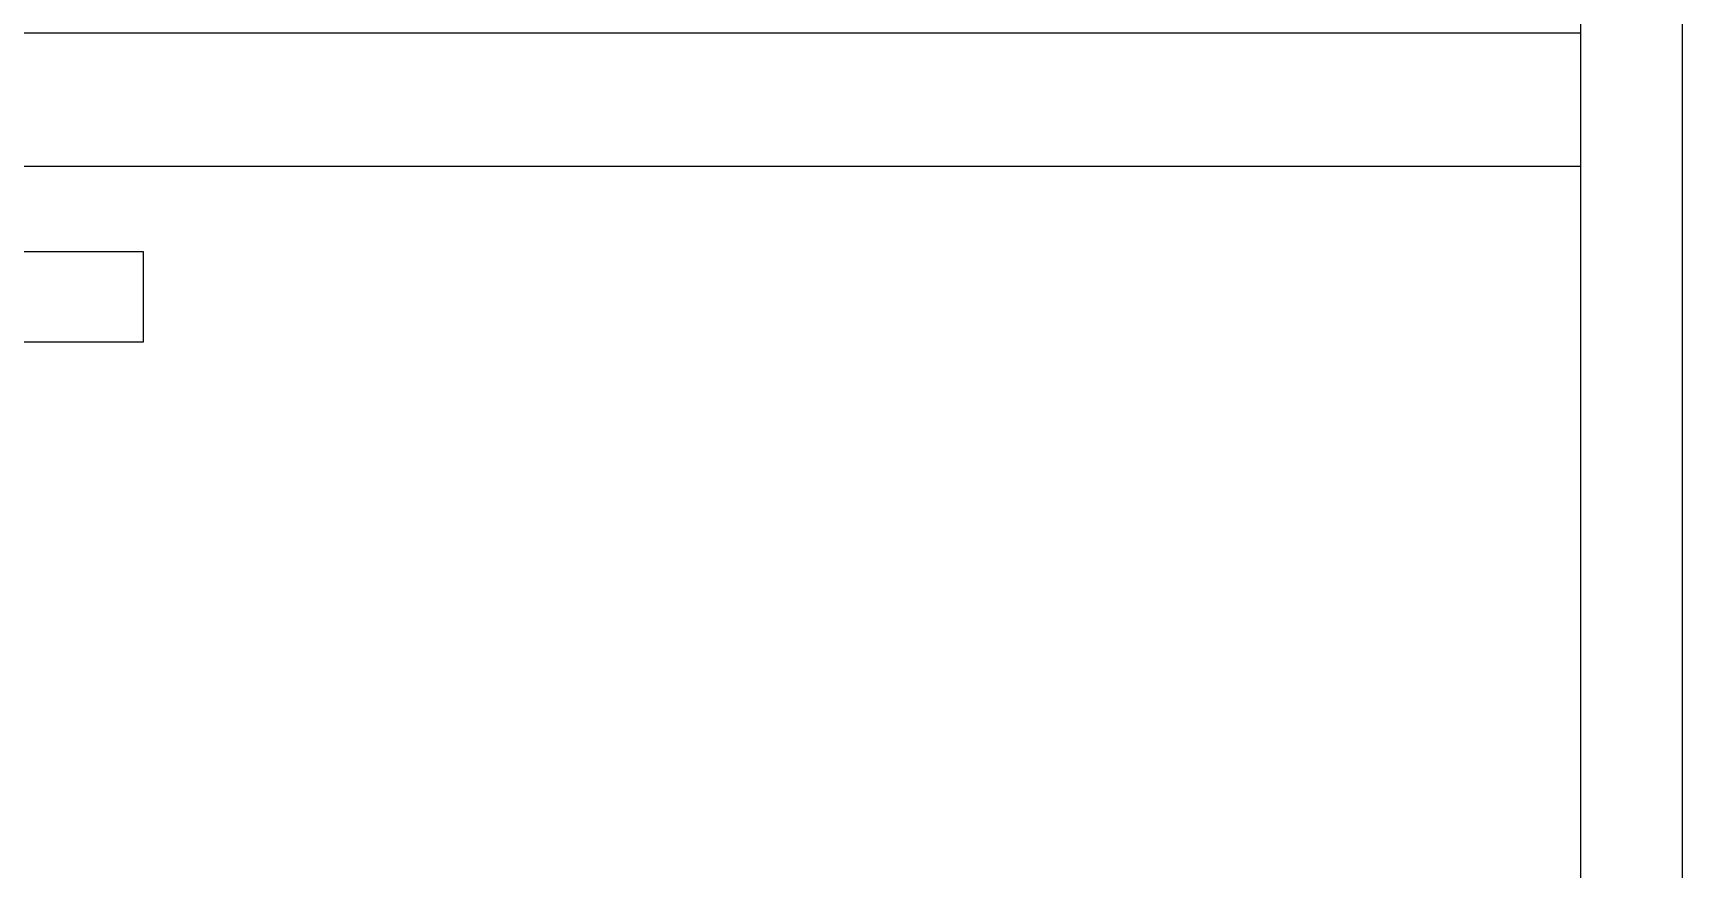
# Model space of a CAD drawing. Header units: inches. Extents: x 11.2 to 54.2, y 16.2 to 41.
# Drawn here: x 26.66 to 32.16, y 18.99 to 21.78 of the extents above; entities that cross this region are included whole.
import ezdxf

# ---------------------------------------------------------------- set-up
doc = ezdxf.new("R2010")
doc.units = ezdxf.units.IN
doc.header["$MEASUREMENT"] = 0
for name, color, linetype in [('02', 2, 'Continuous'), ('4', 4, 'Continuous'), ('kadrbm', 4, 'Continuous')]:
    doc.layers.add(name, color=color, linetype=linetype)

# ---------------------------------------------------------------- blocks, each defined once
blk = doc.blocks.new('kadrbm')
at = {"layer": 'kadrbm', "color": 4}
blk.add_lwpolyline([(0, 0), (0, 24.7972), (21, 24.7972), (21, 0), (0, 0)], close=True, dxfattribs=at)
blk.add_lwpolyline([(20.6631, 0.3257), (20.6631, 24.4603), (0.3369, 24.4603), (0.3369, 0.3257), (20.6631, 0.3257)], dxfattribs=at)

msp = doc.modelspace()

# ---------------------------------------------------------------- linework, layer by layer
at = {"layer": '02'}
msp.add_lwpolyline([(27.0317, 20.751), (27.0317, 21.051), (22.9317, 21.051), (22.9317, 20.751)], close=True, dxfattribs=at)
at = {"layer": '4'}
for p, q in [((11.4922, 21.7804), (31.8184, 21.7804)), ((11.4922, 21.3368), (31.8184, 21.3368))]:
    msp.add_line(p, q, dxfattribs=at)

# ---------------------------------------------------------------- block references
at = {"layer": 'kadrbm'}
msp.add_blockref('kadrbm', (11.1553, 16.2093), dxfattribs=at)

doc.saveas('drawing.dxf')
